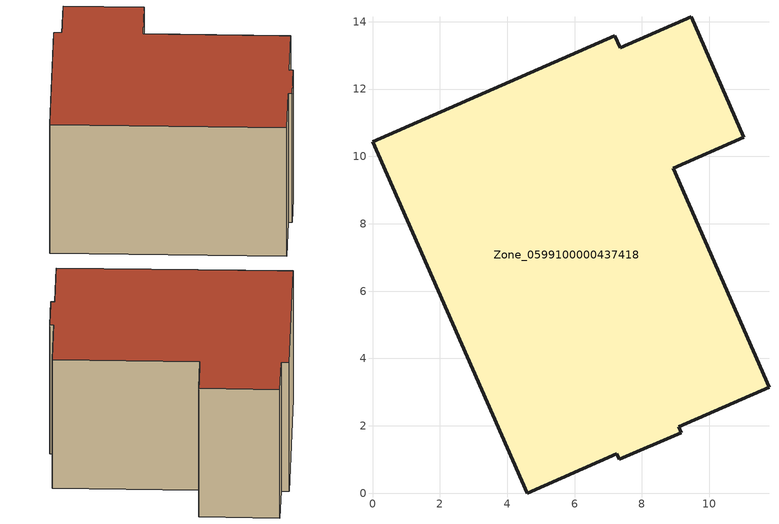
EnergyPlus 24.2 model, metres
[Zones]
Zone_0599100000437418
 floor ground (C_G): 9.47,14.14 11.03,10.57 8.93,9.65 11.77,3.15 9.1,1.97 9.18,1.79 7.33,1 7.26,1.17 4.59,0 0,10.43 7.2,13.59 7.36,13.22 z0
 wall outside (C_F): 11.03,10.57 9.47,14.14 7.36,13.22 7.2,13.59 0,10.43 4.59,0 7.26,1.17 7.33,1 9.18,1.79 9.1,1.97 11.77,3.15 8.93,9.65 11.03,10.57 z0:7.46
 roof outside (C_R): 9.47,14.14 7.36,13.22 7.2,13.59 0,10.43 4.59,0 7.26,1.17 7.33,1 9.18,1.79 9.1,1.97 11.77,3.15 8.93,9.65 11.03,10.57 z7.46
[BUILDING]
Pand.0599100000437418: North Axis=0; Terrain=City; Loads Convergence Tolerance Value=0.04; Temperature Convergence Tolerance Value=0.4; Solar Distribution=FullExterior; Maximum Number of Warmup Days=25; Minimum Number of Warmup Days=1
[Site:Location]
Rotterdam.The.Hague.AP_ZH_NLD Design_Conditions: Latitude=51.96; Longitude=4.45; Time Zone=1; Elevation=-4.5
[SITE:GROUNDTEMPERATURE:BUILDINGSURFACE]
18, 18, 18, 18, 18, 18, 18, 18, 18, 18, 18, 18
[MATERIAL] Thermal Absorptance=0.9; Solar Absorptance=0.7; Visible Absorptance=0.7
Name | Roughness | Thickness | Conductivity | Density | Specific Heat
G.D.2006-2014 | MediumSmooth | 0.15 | 0.06 | 540 | 1210
F.D.2006-2014 | Rough | 0.3 | 0.12 | 1920 | 840
R.D.2006-2014 | MediumRough | 0.2 | 0.08 | 1500 | 1000
[CONSTRUCTION]
C_G: G.D.2006-2014
C_F: F.D.2006-2014
C_R: R.D.2006-2014
[ZONE]
Zone_0599100000437418: Type=1; Multiplier=1; Ceiling Height=Autocalculate; Volume=Autocalculate; Floor Area=autocalculate; Part of Total Floor Area=Yes
[ZONEINFILTRATION:DESIGNFLOWRATE]
Infil_Zone_0599100000437418: Zone or ZoneList or Space or SpaceList=Zone_0599100000437418; Schedule=AlwaysOn; Design Flow Rate Calculation Method=Flow/Area; Flow Rate per Floor Area=0.0021; Constant Term Coefficient=1; Temperature Term Coefficient=0; Velocity Term Coefficient=0; Velocity Squared Term Coefficient=0
[HVACTEMPLATE:ZONE:IDEALLOADSAIRSYSTEM]
Zone_0599100000437418: Maximum Heating Supply Air Temperature=50; Minimum Cooling Supply Air Temperature=13; Maximum Heating Supply Air Humidity Ratio=0.0156; Minimum Cooling Supply Air Humidity Ratio=0.0077; Heating Limit=NoLimit; Cooling Limit=NoLimit; Dehumidification Control Type=ConstantSensibleHeatRatio; Cooling Sensible Heat Ratio=0.7; Dehumidification Setpoint=60; Humidification Control Type=None; Humidification Setpoint=30; Outdoor Air Method=None; Outdoor Air Flow Rate per Person=0.00944; Outdoor Air Flow Rate per Zone Floor Area=0; Outdoor Air Flow Rate per Zone=0; Demand Controlled Ventilation Type=None; Outdoor Air Economizer Type=NoEconomizer; Heat Recovery Type=None; Sensible Heat Recovery Effectiveness=0.7; Latent Heat Recovery Effectiveness=0.65
[ZONECONTROL:THERMOSTAT]
ThermostatControl_Zone_0599100000437418: Zone or ZoneList=Zone_0599100000437418; Control Type Schedule=DualSetpointControlType; Control 1=Thermostat_Zone_0599100000437418; Temperature Difference Between Cutout And Setpoint=0
[THERMOSTATSETPOINT:DUALSETPOINT]
Thermostat_Zone_0599100000437418: Heating Setpoint Temperature Schedule=HeatingSetpoint_Zone_0599100000437418; Cooling Setpoint Temperature Schedule=CoolingSetpoint_Zone_0599100000437418
[SCHEDULE:COMPACT]
HeatingSetpoint_Zone_0599100000437418: Through: 12/31, For: AllDays, Until: 24:00, 21
CoolingSetpoint_Zone_0599100000437418: Through: 12/31, For: AllDays, Until: 24:00, 24
DualSetpointControlType: Through: 12/31, For: AllDays, Until: 24:00, 4
AlwaysOn: Through: 12/31, For: AllDays, Until: 24:00, 1
